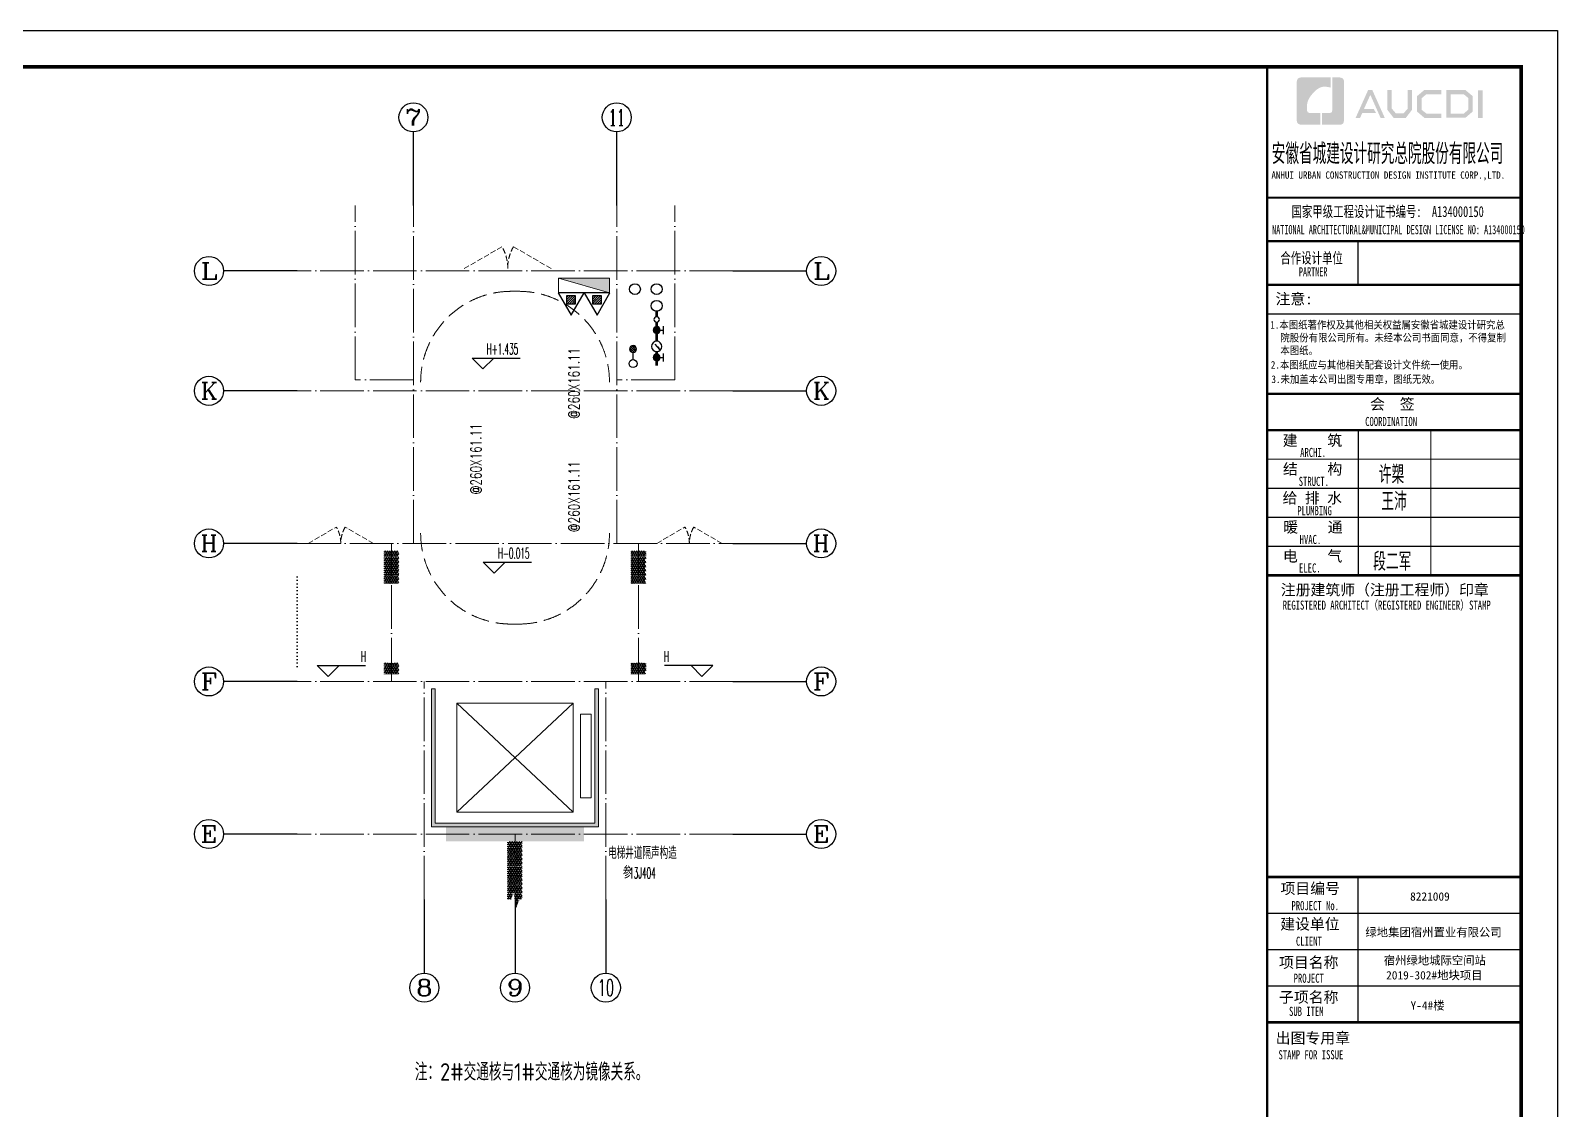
# Model space of a CAD drawing. Extents: x 27938 to 983267, y -209821 to 1628073.
# Drawn here: x 822356 to 843380, y 9940 to 24790 of the extents above; entities that cross this region are included whole.
import ezdxf
from ezdxf.enums import TextEntityAlignment as Align

# ---------------------------------------------------------------- set-up
doc = ezdxf.new("R2010")
doc.units = 0
doc.header["$LTSCALE"] = 1000
doc.header["$MEASUREMENT"] = 0
doc.linetypes.add('DASH', pattern=[0.35, 0.25, -0.1])
doc.linetypes.add('DOTE', pattern=[2.4200000000000004, 2, -0.2, 0.02, -0.2])
for name, color, linetype, lineweight in [('3.5方案汇报，与郭总、侯月琴确定户型_t8$0$STAIR', 2, 'Continuous', 18), ('DOTE', 19, 'DOTE', 9), ('EQUIP_消火栓', 242, 'Continuous', 18), ('STAIR', 2, 'Continuous', 18), ('WINDOW', 144, 'Continuous', 15), ('图签', 147, 'Continuous', 18), ('填充', 251, 'Continuous', 5)]:
    doc.layers.add(name, color=color, linetype=linetype, lineweight=lineweight)
for name, color, linetype in [('AXIS', 3, 'Continuous'), ('AXIS_TEXT', 4, 'Continuous'), ('DIM_ELEV', 3, 'Continuous'), ('EQUIP_地漏', 7, 'Continuous'), ('EQUIP_消防', 7, 'Continuous'), ('PUB_TEXT', 4, 'Continuous'), ('VPIPE-凝结', 150, 'Continuous'), ('VPIPE-废水', 31, 'Continuous'), ('VPIPE-消防', 1, 'TG_X'), ('VPIPE-给水', 3, 'TG_J'), ('保温', 6, 'Continuous'), ('图框', 140, 'Continuous'), ('图签文字', 147, 'Continuous'), ('污水', 3, 'Continuous'), ('给水', 4, 'Continuous')]:
    doc.layers.add(name, color=color, linetype=linetype)
doc.layers.add('yichutu', color=7, linetype='Continuous', true_color=0xffffff, plot=False)
doc.styles.add('_TCH_AXIS', font='COMPLEX', dxfattribs={"bigfont": 'GBCBIG'})
doc.styles.add('_TCH_DIM', font='SIMPLEX.shx', dxfattribs={"width": 0.7, "bigfont": 'GBCBIG.shx'})
doc.styles.add('COMPLEX', font='COMPLEX')
doc.styles.add('HT', font='')
doc.styles.get("Standard").update_dxf_attribs({"font": 'gbenor.shx', "bigfont": 'gbcbig.shx'})
doc.styles.add('TG_LINETYPE', font='SIMPLEX', dxfattribs={"width": 0.8, "height": 3, "bigfont": 'HZTXT'})
doc.styles.add('宋体', font='', dxfattribs={"height": 50})
doc.styles.add('建筑图签-1', font='', dxfattribs={"width": 0.7})
doc.styles.add('建筑图签-2', font='TXT.shx', dxfattribs={"width": 0.5, "bigfont": 'HZTXT.shx'})
doc.styles.get('HT').set_extended_font_data('SimHei')
doc.styles.get('宋体').set_extended_font_data('SimSun')
doc.styles.get('建筑图签-1').set_extended_font_data('SimHei')
doc.linetypes.add('TG_J', pattern='A,2,-0.22,["J",TG_LINETYPE,S=0.1,R=0,X=-0.18,Y=-0.15],0', length=2.22)
doc.linetypes.add('TG_X', pattern='A,4,-0.3,["X",TG_LINETYPE,S=0.1,R=0,X=-0.23,Y=-0.15],0', length=4.3)
pattern_1 = [(90, (280510.6006770571, -354892.9053815418), (-16.49778, 1.010197673501861e-15), [9.525, -19.05]), (210, (280510.6006770571, -354892.9053815418), (8.248889999999996, -14.28749658604684), [9.525, -19.05]), (150, (280510.6006770571, -354883.3803815418), (-8.248890000000003, -14.28749658604684), [9.525, -19.05])]

# ---------------------------------------------------------------- blocks, each defined once
blk = doc.blocks.new('$TwtSys$00000434')
for p, q in [((-0.5, 0.5), (-0.5, -0.5)), ((-0.5, -0.5), (0.5, 0.5)), ((0.5, 0.5), (-0.5, 0.5)), ((0.5, -0.5), (0.5, 0.5)), ((-0.5, -0.5), (0.5, -0.5))]:
    blk.add_line(p, q)
blk.add_solid([(0.5, -0.5), (0.5, 0.5), (-0.5, -0.5)])
blk = doc.blocks.new('A$C2705576B')
at = {"layer": '给水'}
h = blk.add_hatch(color=256, dxfattribs=at)
edge = h.paths.add_edge_path()
edge.add_arc((417.4753939132206, -1741.187018943019), 47.17066666666666, 0, 360)
h = blk.add_hatch(color=256, dxfattribs=at)
edge = h.paths.add_edge_path()
edge.add_arc((794.6793657876551, -1741.187018943019), 47.17066666666666, 0, 360)
for p, q in [((363.1358234086074, -1645.378875686787), (471.8149644187652, -1645.378875686787)), ((417.4753939132206, -1741.187018943019), (417.4753939132206, -1645.378875686787)), ((740.3397952830419, -1645.378875686787), (849.0189362931997, -1645.378875686787)), ((794.6793657876551, -1741.187018943019), (794.6793657876551, -1645.378875686787)), ((525.2828902192414, -1704.277946659364), (564.0495230220258, -1714.966761028394)), ((601.1412538066506, -1768.080788225867), (525.283035626635, -1704.277946659364))]:
    blk.add_line(p, q, dxfattribs=at)
at = {"layer": '给水', "const_width": 35.378}
for points in [[(499.0671900771558, -1741.187018943019), (302.4753939132206, -1741.187018943019)], [(903.4753939132206, -1741.187018943019), (640.5791900772601, -1741.187018943019)], [(1052.830608317163, -1741.187018943019), (978.4711268208921, -1741.187018943019)]]:
    blk.add_lwpolyline(points, dxfattribs=at)
at = {"layer": '给水'}
for centre, radius in [((569.823190077208, -1741.187018943019), 70.756), ((417.4753939132206, -1741.187018943019), 47.17066666666666), ((794.6793657876551, -1741.187018943019), 47.17066666666666), ((940.9753939132206, -1741.187018943019), 37.5)]:
    blk.add_circle(centre, radius, dxfattribs=at)
blk = doc.blocks.new('$TwtSys$00000141')
at = {"color": 1}
for p, q in [((-47.09803151780761, 3.836055847277748), (-5.041545145413693, 45.89254221967349)), ((-47.09803151780761, 3.836055847277748), (-5.041545145413693, 45.89254221967349)), ((-43.60958444554853, -17.52724007043071), (17.52724007042889, 43.60958444554853)), ((-43.60958444554853, -17.52724007043071), (17.52724007042889, 43.60958444554853)), ((-33.23401871576607, -33.23401871577153), (33.23401871576607, 33.23401871576425)), ((-33.23401871576607, -33.23401871576971), (33.23401871576607, 33.23401871576425)), ((-16.17805684451741, -43.53063328177632), (43.79137317708955, 16.43879673983065)), ((-16.17805684451741, -43.53063328177632), (43.79137317708955, 16.43879673983247)), ((5.715553844029273, -46.12975947626182), (46.12974035062325, -5.715572969671484)), ((5.715553844029273, -46.12975947626182), (46.12974035062325, -5.715572969671484))]:
    blk.add_line(p, q, dxfattribs=at)
blk.add_circle((0, -1.818989403545856e-12), 47, dxfattribs=at)
blk.add_circle((0, -1.818989403545856e-12), 47, dxfattribs=at)
blk = doc.blocks.new('$TwtSys$00000546')
h = blk.add_hatch()
h.set_pattern_fill('ANSI31', color=1, scale=200, style=0)
h.set_pattern_definition([(45, (-38543.80223862439, -6670.830405693208), (-17.67766952966369, 17.67766952966369), [])])
h.paths.add_polyline_path([(-64.92232553117356, 173.7449990885525), (64.922325531159, 173.7449990885525), (64.922325531159, 43.90034802621994), (-64.92232553117356, 43.90034802621994)])
at = {"color": 1}
for points in [[(0, 343.6163707387423), (-198.3870041439732, 0), (198.3870041439732, 0)], [(-64.92232553117356, 173.7449990885525), (64.922325531159, 173.7449990885525), (64.922325531159, 43.90034802621994), (-64.92232553117356, 43.90034802621994)]]:
    blk.add_lwpolyline(points, close=True, dxfattribs=at)
blk = doc.blocks.new('yct-841-594-84100-59399.9999999999-100-1000.0')
at = {"layer": 'yichutu', "color": 7, "true_color": 0xffffff}
blk.add_lwpolyline([(0, 0), (0, 59399.99999999994), (84100, 59399.99999999994), (84100, 0)], close=True, dxfattribs=at)
blk = doc.blocks.new('_AXISO')
blk.add_circle((0, 0), 0.5)
at = {"layer": 'AXIS_TEXT', "style": 'COMPLEX', "width": 1.041666666666667}
blk.add_attdef('A', text='', height=0.56, dxfattribs=at).set_placement((-0.25, -0.28), (0.25, -0.28), align=Align.FIT)
blk = doc.blocks.new('院标1')
h = blk.add_hatch(color=150)
h.dxf.hatch_style = 1
h.set_gradient(color1=(33, 113, 253), color2=(33, 113, 253), tint=1, name='INVCURVED')
edge = h.paths.add_edge_path()
edge.add_spline(control_points=[(116372.9006213126, 648379.0025742948), (116378.7378886427, 648379.2628153446), (116381.5158105757, 648378.8361410631), (116390.5818825899, 648378.8361410631), (116390.5818825899, 648378.8361410631), (116390.5818825899, 648378.8361410631), (116616.0293115861, 648378.8361410631), (116616.0293115861, 648378.8361410631), (116616.0293115861, 648378.8361410631), (116616.0293115861, 648378.8361410631), (116616.0293115861, 648053.8555876653), (116616.0293115861, 648053.8555876653), (116616.0293115861, 648053.8555876653), (116616.0293115861, 648053.8555876653), (116108.105350393, 648053.8555876653), (116108.105350393, 648053.8555876653), (116108.105350393, 648053.8555876653), (116027.8361159938, 648053.8555876653), (115962.7123056344, 648111.1721664476), (115962.7123056344, 648199.2728408957), (115962.7123056344, 648199.2728408957), (115962.7123056344, 648199.2728408957), (115962.7123056344, 649214.6850108118), (115962.7123056344, 649214.6850108118), (115962.7123056344, 649214.6850108118), (115962.7123056344, 649295.0722615034), (116018.370604223, 649360.1052900997), (116108.105350393, 649360.1052900997), (116108.105350393, 649360.1052900997), (116108.105350393, 649360.1052900997), (116896.6871824661, 649360.1052900997), (116896.6871824661, 649360.1052900997), (116896.6871824661, 649360.1052900997), (116896.6871824661, 649360.1052900997), (116896.6871824661, 649080.1797254328), (116896.6871824661, 649080.1797254328), (116896.6871824661, 649080.1797254328), (116896.6871824661, 649080.1797254328), (116566.2234106177, 649140.4588157317), (116356.0121874289, 648859.1079773916), (116356.0121874289, 648859.1079773916), (116245.1373948324, 648719.2435419696), (116240.2896487121, 648545.3026589571), (116247.2284014249, 648465.708235659), (116247.2284014249, 648465.708235659), (116254.1792583724, 648386.1017081195), (116247.2284014249, 648465.708235659), (116247.2284014249, 648465.708235659), (116247.2284014249, 648465.708235659), (116247.2284014249, 648465.708235659), (116257.8347373425, 648373.9036652995), (116372.9006213126, 648379.0025742948)], knot_values=[0, 0, 0, 0, 0.07142857142857142, 0.07142857142857142, 0.07142857142857142, 0.1071428571428571, 0.1428571428571428, 0.1428571428571428, 0.1428571428571428, 0.1785714285714285, 0.2142857142857143, 0.2142857142857143, 0.2142857142857143, 0.25, 0.2857142857142857, 0.2857142857142857, 0.2857142857142857, 0.3214285714285714, 0.3571428571428572, 0.3571428571428572, 0.3571428571428572, 0.3928571428571428, 0.4285714285714285, 0.4285714285714285, 0.4285714285714285, 0.4642857142857143, 0.5, 0.5, 0.5, 0.5357142857142857, 0.5714285714285714, 0.5714285714285714, 0.5714285714285714, 0.6071428571428572, 0.6428571428571429, 0.6428571428571429, 0.6428571428571429, 0.6785714285714286, 0.7142857142857143, 0.7142857142857143, 0.7142857142857143, 0.75, 0.7857142857142857, 0.7857142857142857, 0.7857142857142857, 0.8214285714285714, 0.8571428571428571, 0.8571428571428571, 0.8571428571428571, 0.9285714285714286, 1, 1, 1, 1], degree=3, periodic=0)
h = blk.add_hatch(color=150)
h.dxf.hatch_style = 1
h.set_gradient(color1=(33, 113, 253), color2=(33, 113, 253), tint=1, name='INVCURVED')
edge = h.paths.add_edge_path()
edge.add_spline(control_points=[(117268.1328679732, 649214.6850108118), (117268.1328679732, 649214.6850108118), (117268.1328679732, 648199.2728408957), (117268.1328679732, 648199.2728408957), (117268.1328679732, 648199.2728408957), (117268.1328679732, 648114.1649385535), (117212.4715433248, 648053.8555876653), (117122.7277189753, 648053.8555876653), (117122.7277189753, 648053.8555876653), (117122.7277189753, 648053.8555876653), (116662.9574306789, 648053.8555876653), (116662.9574306789, 648053.8555876653), (116662.9574306789, 648053.8555876653), (116662.9574306789, 648053.8555876653), (116662.9574306789, 648378.8361410631), (116662.9574306789, 648378.8361410631), (116662.9574306789, 648378.8361410631), (116662.9574306789, 648378.8361410631), (116865.3281356438, 648378.8361410631), (116865.3281356438, 648378.8361410631), (116865.3281356438, 648378.8361410631), (116907.1906323904, 648378.8361410631), (116941.0734122108, 648412.809702649), (116941.0734122108, 648454.5723394576), (116941.0734122108, 648454.5723394576), (116941.0734122108, 648454.5723394576), (116941.0734122108, 649360.1052900997), (116941.0734122108, 649360.1052900997), (116941.0734122108, 649360.1052900997), (116941.0734122108, 649360.1052900997), (117122.7277189753, 649360.1052900997), (117122.7277189753, 649360.1052900997), (117122.7277189753, 649360.1052900997), (117204.4313052248, 649360.1052900997), (117268.1328679732, 649306.2474964692), (117268.1328679732, 649214.6850108118)], knot_values=[0, 0, 0, 0, 0.1, 0.1, 0.1, 0.15, 0.2, 0.2, 0.2, 0.25, 0.3, 0.3, 0.3, 0.35, 0.4, 0.4, 0.4, 0.45, 0.5, 0.5, 0.5, 0.55, 0.6, 0.6, 0.6, 0.6499999999999999, 0.7, 0.7, 0.7, 0.75, 0.8, 0.8, 0.8, 0.9, 1, 1, 1, 1], degree=3, periodic=0)
blk = doc.blocks.new('A$C140179C8')
at = {"layer": '图框'}
h = blk.add_hatch(color=256, dxfattribs=at)
h.paths.add_polyline_path([(40956.67029328132, -820.7526410380378), (41019.48493681522, -820.7526410380378), (41019.48493681522, -1205.884234249592), (40956.67029328132, -1205.884234249592)])
h.paths.add_polyline_path([(40580.31779790716, -879.0725192204118), (40580.31779790716, -1142.06065024808), (40760.59631415084, -1142.06065024808), (40822.6889430806, -1088.72301368136), (40822.6889430806, -929.4117791494355), (40762.47086420737, -879.0725193601102)], flags=16)
h.paths.add_polyline_path([(40521.27892290009, -820.0336442478001), (40521.27892290009, -1201.099525220692), (40782.47213870601, -1201.099525220692), (40881.72781808814, -1115.838787370361), (40881.72781808814, -901.8149288753048), (40783.89738023095, -820.0336442478001)])
h.paths.add_polyline_path([(40449.84422384575, -818.196207812056), (40449.84422384575, -875.8474659090862), (40246.28697891568, -875.8474659090862), (40179.88488736143, -931.3220685496926), (40179.88488736143, -1091.220826367848), (40246.28697891568, -1142.344576181844), (40450.93307295162, -1142.344576181844), (40450.93307295162, -1203.257744890638), (40219.07239019917, -1203.257744890638), (40117.83819230041, -1116.238230155781), (40117.83819230041, -901.9525828454643), (40216.89690507436, -818.196207812056)])
h.paths.add_polyline_path([(39708.3667424795, -819.090959421359), (39768.68057400826, -819.090959421359), (39768.68057400826, -1074.415964508429), (39825.70572708501, -1140.164233572781), (39930.97884701518, -1140.164233572781), (39988.00400010624, -1074.415964508429), (39988.00400010624, -819.090959421359), (40045.02694007789, -819.090959421359), (40045.02694007789, -1093.044743189588), (39962.78120856686, -1201.529694340192), (39793.90336553007, -1201.529694340192), (39708.3667424795, -1091.948426576331)])
h.paths.add_polyline_path([(39442.4596067107, -819.7718556420878), (39500.9542634706, -819.7718556420878), (39671.92791975057, -1201.924220720306), (39614.09719536593, -1201.924220720306), (39473.37008573813, -884.857664225623), (39385.81068198802, -1078.989276211709), (39521.59813462605, -1078.989276211709), (39551.88230409101, -1136.583997836336), (39361.38682242297, -1136.583997836336), (39332.08084666682, -1202.96400086116), (39270.53652711911, -1202.96400086116)])
for p, q in [((38052.46589077916, -2299.83371556364), (41552.46589077916, -2299.83371556364)), ((38052.46589077916, -2299.83371556364), (41552.46589077916, -2299.83371556364)), ((38052.46589077916, -2899.83371556364), (41552.46589077916, -2899.83371556364))]:
    blk.add_line(p, q, dxfattribs=at)
blk.add_lwpolyline([(0, 0), (42050, 0), (42050, -29699.99999999997), (0, -29699.99999999997)], close=True, dxfattribs=at)
blk.add_lwpolyline([(0, 0), (42050, 0), (42050, -29699.99999999997), (0, -29699.99999999997)], close=True, dxfattribs=at)
at = {"layer": '图框', "const_width": 50}
blk.add_lwpolyline([(41550, -29199.99999999997), (41550, -500), (1250, -500), (1250, -29199.99999999997)], close=True, dxfattribs=at)
at = {"layer": '图框'}
for points, const_width in [([(38052.46589077904, -29199.99999999997), (38052.46589077916, -499.9999999995343)], 35), ([(38052.46589077916, -2299.83371556364), (41552.46589077916, -2299.83371556364)], 30), ([(38052.46589077916, -2899.83371556364), (41552.46589077916, -2899.83371556364)], 30), ([(38052.46589077916, -2899.83371556364), (41552.46589077916, -2899.83371556364)], 30), ([(39302.46589077916, -2899.83371556364), (39302.46589077916, -3499.83371556364)], 17.5), ([(38052.46589077916, -3499.83371556364), (41552.46589077916, -3499.83371556364)], 30), ([(38052.46589077916, -3499.83371556364), (41552.46589077916, -3499.83371556364)], 30), ([(38052.46589077916, -3900.274789971765), (41552.46589077916, -3900.274789971765)], 17.5), ([(38056.70513273124, -4999.83371556364), (41556.70513273124, -4999.83371556364)], 30), ([(38056.70513273124, -5499.83371556364), (41556.70513273124, -5499.83371556364)], 35), ([(38056.70513273124, -5499.83371556364), (41556.70513273124, -5499.83371556364)], 35), ([(39306.70513273124, -5499.83371556364), (39306.70513273124, -7499.83371556364)], 17.5), ([(40306.70513273124, -5499.83371556364), (40306.70513273124, -7499.83371556364)], 17.5), ([(38056.70513273124, -5899.83371556364), (41556.70513273124, -5899.83371556364)], 17.5), ([(38056.70513273124, -6299.83371556364), (41556.70513273124, -6299.83371556364)], 17.5), ([(38056.70513273124, -6699.83371556364), (41556.70513273124, -6699.83371556364)], 17.5), ([(38056.70513273124, -7099.83371556364), (41556.70513273124, -7099.83371556364)], 17.5), ([(38056.70513273124, -7499.83371556364), (41556.70513273124, -7499.83371556364)], 35), ([(38052.46589077916, -11649.83371556364), (41552.46589077916, -11649.83371556364)], 35), ([(38052.46589077916, -11649.83371556364), (41552.46589077916, -11649.83371556364)], 35), ([(39302.46589077916, -13649.83371556361), (39302.46589077916, -11649.83371556364)], 17.5), ([(38052.46589077916, -12149.83371556364), (41552.46589077916, -12149.83371556364)], 17.5), ([(38052.46589077916, -12649.83371556361), (41552.46589077916, -12649.83371556361)], 17.5), ([(38052.46589077916, -13149.83371556361), (41552.46589077916, -13149.83371556361)], 17.5), ([(41552.46589077916, -13649.83371556361), (38052.46589077916, -13649.83371556361)], 35)]:
    blk.add_lwpolyline(points, dxfattribs=dict(at, const_width=const_width))
at = {"xscale": 0.5, "yscale": 0.5, "zscale": 0.5}
blk.add_blockref('院标1', (-19521.94561225129, -325324.5490525123), dxfattribs=at)
at = {"layer": '图框'}
for s, height, style, width, p in [('ANHUI URBAN CONSTRUCTION DESIGN INSTITUTE CORP.,LTD.', 100, '建筑图签-1', 0.91, (38111.69772491639, -2038.901537347585)), ('NATIONAL ARCHITECTURAL&MUNICIPAL DESIGN LICENSE NO: A134000150', 125, '建筑图签-1', 0.6, (38120.86008863372, -2802.684372604825)), ('PARTNER', 125, '建筑图签-1', 0.6, (38489.85564487567, -3383.183925582562)), ('1.本图纸著作权及其他相关权益属安徽省城建设计研究总', 105, 'HT', 0.88, (38095.31247487292, -4103.303948215209)), ('院股份有限公司所有。未经本公司书面同意，不得复制', 105, 'HT', 0.88, (38235.01568287751, -4280.488973638508)), ('本图纸。', 105, 'HT', 0.88, (38235.01568287751, -4455.530866872985)), (' 2.本图纸应与其他相关配套设计文件统一使用。 ', 105, 'HT', 0.88, (38039.8937963699, -4653.873498638161)), ('3.未加盖本公司出图专用章，图纸无效。', 105, 'HT', 0.88, (38111.42925545294, -4851.201474443078)), ('COORDINATION', 125, '建筑图签-1', 0.7, (39402.29956226191, -5443.414982483722)), ('ARCHI.', 125, '建筑图签-1', 0.7, (38507.19456203328, -5869.101097107865)), ('STRUCT.', 125, '建筑图签-1', 0.7, (38487.37413877936, -6267.556970695034)), ('PLUMBING', 125, '建筑图签-1', 0.7, (38467.05294004641, -6670.761406407226)), ('HVAC.', 125, '建筑图签-1', 0.7, (38499.37724948709, -7067.357450950425)), ('ELEC.', 125, '建筑图签-1', 0.7, (38491.68576572835, -7459.776654296555)), ('REGISTERED ARCHITECT（REGISTERED ENGINEER）STAMP', 125, '建筑图签-1', 0.7, (38266.88228308363, -7970.648617564235)), ('PROJECT No.', 125, '建筑图签-1', 0.7, (38387.30729733733, -12107.43370869616, -899.4999999998836)), ('CLIENT', 125, '建筑图签-1', 0.7, (38449.35066365218, -12597.01604502412)), ('PROJECT', 125, '建筑图签-1', 0.7, (38416.91550621612, -13106.60661520946)), ('SUB ITEM', 125, '建筑图签-1', 0.7, (38353.65229573613, -13562.16779468392)), ('STAMP FOR ISSUE', 125, '建筑图签-1', 0.7, (38208.82017528592, -14159.33426541646))]:
    blk.add_text(s, height=height, dxfattribs=dict(at, style=style, width=width)).set_placement(p)
at = {"layer": '图签', "color": 2, "style": '宋体'}
for s, p in [('8221009', (40021.1683206209, -11976.08676972147)), ('绿地集团宿州置业有限公司', (39405.03870412451, -12468.98719972558)), ('宿州绿地城际空间站', (39657.3840064226, -12856.14338893187)), ('2019-302#地块项目', (39690.98479200492, -13060.70194654469)), ('Y-4#楼', (40027.06086439919, -13476.08676972147))]:
    blk.add_text(s, height=114.672396144415, dxfattribs=at).set_placement(p)
at = {"layer": '图签文字', "color": 7, "style": '建筑图签-1'}
for s, height, width, p in [('安徽省城建设计研究总院股份有限公司', 250, 0.55, (38116.49414721131, -1811.446802265011)), ('国家甲级工程设计证书编号:  A134000150', 150, 0.7, (38388.54279470944, -2566.31415112596)), ('合作设计单位', 150, 0.7, (38234.92927200766, -3204.878861066885))]:
    blk.add_text(s, height=height, dxfattribs=dict(at, width=width)).set_placement(p)
for s, p in [('注意:', (38168.17322336184, -3768.378986909054)), ('会  签', (39469.76323031774, -5216.22160671372)), ('建    筑', (38267.29546599369, -5716.597893641796)), ('结    构', (38269.6130926949, -6110.364263667259)), ('给 排 水', (38264.9942053979, -6507.302951369435)), ('暖    通', (38274.10841605579, -6908.853140653577)), ('电    气', (38269.20588598633, -7308.938427585177)), ('注册建筑师（注册工程师）印章', (38240.21179920109, -7773.126920900773)), ('项目编号', (38236.43888822803, -11883.76335234242)), ('建设单位', (38232.55038793047, -12372.45420414532)), ('项目名称', (38215.76776485424, -12901.44285943589)), ('子项名称', (38215.76776485424, -13379.79111297053)), ('出图专用章', (38170.39692084538, -13940.96228116142))]:
    blk.add_text(s, height=150, dxfattribs=at).set_placement(p)
at = {"layer": '图签文字', "color": 1, "style": '建筑图签-2', "width": 0.7}
for s, p in [('许槊', (39589.74690794852, -6235.948950364254)), ('王沛', (39625.267749344, -6606.427357712761)), ('段二军', (39512.82218784373, -7434.188788482919))]:
    blk.add_text(s, height=250, dxfattribs=at).set_placement(p)

msp = doc.modelspace()

# ---------------------------------------------------------------- hatches: boundary and pattern name
at = {"layer": '保温', "linetype": 'Continuous', "ltscale": 10}
h = msp.add_hatch(dxfattribs=at)
h.set_pattern_fill('HEX', color=251, scale=10, angle=90, style=0)
h.set_pattern_definition(pattern_1)
h.paths.add_polyline_path([(827227.2774311029, 17180.82069223523), (827427.2774147936, 17180.82069222254), (827427.1782257427, 17630.81341751417), (827227.178242052, 17630.81361415909)])
h = msp.add_hatch(dxfattribs=at)
h.set_pattern_fill('HEX', color=251, scale=10, angle=90, style=0)
h.set_pattern_definition(pattern_1)
h.paths.add_polyline_path([(830826.9938820545, 17180.86644303604), (830626.9938984285, 17180.86135920105), (830627.0816490632, 17630.85408686861), (830827.0816326845, 17630.85936733583)])
at = {"layer": '保温', "linetype": 'ByBlock', "ltscale": 10}
h = msp.add_hatch(dxfattribs=at)
h.set_pattern_fill('AR-HBONE', color=251, scale=55)
h.set_pattern_definition([(45, (280510.6006770571, -354892.9053815418), (0, 47.41575231924514), [100.584, -33.528]), (135, (280534.308537057, -354869.1975215418), (3.05311331771918e-15, 47.41575231924513), [100.584, -33.528])])
h.paths.add_polyline_path([(826027.1793782352, 17277.54522431691), (826027.1793782352, 16030.81931443853), (826027.2754762159, 16030.819314344)])
at = {"layer": '保温', "linetype": 'Continuous', "ltscale": 10}
h = msp.add_hatch(dxfattribs=at)
h.set_pattern_fill('HEX', color=251, scale=10, angle=90, style=0)
h.set_pattern_definition(pattern_1)
h.paths.add_polyline_path([(827227.2784528849, 15930.81507845977), (827427.2784365756, 15930.81507844708), (827427.1746415533, 16080.82067566187), (827227.1746578626, 16080.82087230679)])
h = msp.add_hatch(dxfattribs=at)
h.set_pattern_fill('HEX', color=251, scale=10, angle=90, style=0)
h.set_pattern_definition(pattern_1)
h.paths.add_polyline_path([(830827.0246343073, 15930.8608296384), (830627.0246506813, 15930.85574580342), (830627.1246326943, 16080.86134560817), (830827.1246163156, 16080.86662607538)])
h = msp.add_hatch(dxfattribs=at)
h.set_pattern_fill('HEX', color=251, scale=10, angle=90, style=0)
h.set_pattern_definition(pattern_1)
h.paths.add_polyline_path([(829977.1785700377, 13630.81942515986), (829977.1785286311, 13830.81942215006), (828077.1779305586, 13830.8194221943), (828077.1779719652, 13630.81942520398)])
h = msp.add_hatch(dxfattribs=at)
h.set_pattern_fill('HEX', color=251, scale=10, angle=90, style=0)
h.set_pattern_definition(pattern_1)
h.paths.add_polyline_path([(828927.2771866014, 12830.8194499547), (828970.9293787042, 12830.8194499547), (829008.1838381579, 12935.81944995499), (829045.2125041066, 12725.8194499547), (829083.4293787046, 12830.81944995475), (829127.2771702916, 12830.81944995475), (829127.2771634231, 13630.81932535072), (828927.2771797325, 13630.81952199564)])
at = {"layer": '填充'}
h = msp.add_hatch(dxfattribs=at)
h.set_pattern_fill('隔热材料02', color=256, scale=100, style=0)
h.set_pattern_definition([(0, (-345181.2174502545, -594907.8110673212), (0, 50), []), (0, (-345181.2174502545, -594891.1445673212), (0, 50), []), (270, (-345137.4759502545, -594882.5133173211), (50, -9.184850993605149e-15), [5.01775, -44.98225]), (270, (-345174.9347002547, -594882.5133173211), (50, -9.184850993605149e-15), [5.01775, -44.98225]), (90, (-345149.4229502546, -594916.4423173211), (-50, 3.061616997868383e-15), [5.01775, -44.98225]), (90, (-345162.9879502546, -594916.4423173211), (-50, 3.061616997868383e-15), [5.01775, -44.98225]), (180, (-345131.1932002547, -594924.4778173211), (-6.123233995736766e-15, -50), [50.02425, 0.02425]), (135, (-345145.1504502547, -594921.969067321), (2.775557561562891e-15, 49.99987405109137), [4.268000000000001, -66.44274999999999]), (116.56505, (-345098.1684502544, -594918.9510673211), (0.0001128305918363104, 49.99993342107836), [2.80499999999999, -108.9984999999997]), (116.56505, (-345148.1684502544, -594918.9510673211), (0.0001128305918363104, 49.99993342107836), [2.80499999999999, -108.9984999999997]), (153.43495, (-345090.1329502546, -594924.4778173211), (-0.0001128305918057793, 49.99993342107837), [5.609999999999999, -106.1935]), (153.43495, (-345140.1329502546, -594924.4778173211), (-0.0001128305918057793, 49.99993342107837), [5.609999999999999, -106.1935]), (63.43495000000001, (-345099.4229502546, -594911.4245673212), (-0.0001128305918307593, 49.99993342107837), [26.714, -85.0895]), (63.43495000000001, (-345149.4229502546, -594911.4245673212), (-0.0001128305918307593, 49.99993342107837), [26.714, -85.0895]), (116.56505, (-345087.4759502545, -594882.5133173211), (0.0001128305918363104, 49.99993342107836), [2.80499999999999, -108.9984999999997]), (116.56505, (-345137.4759502545, -594882.5133173211), (0.0001128305918363104, 49.99993342107836), [2.80499999999999, -108.9984999999997]), (135, (-345138.7304502547, -594880.004567321), (2.775557561562891e-15, 49.99987405109137), [4.268000000000001, -66.44274999999999]), (153.43495, (-345091.7484502544, -594876.9865673211), (-0.0001128305918057793, 49.99993342107837), [5.609999999999999, -106.1935]), (153.43495, (-345141.7484502544, -594876.9865673211), (-0.0001128305918057793, 49.99993342107837), [5.609999999999999, -106.1935]), (45, (-345173.6802002544, -594880.004567321), (0, 49.99987405109137), [4.268000000000001, -66.44274999999999]), (63.43495000000001, (-345124.9347002547, -594882.5133173211), (-0.0001128305918307593, 49.99993342107837), [2.805, -108.9985]), (63.43495000000001, (-345174.9347002547, -594882.5133173211), (-0.0001128305918307593, 49.99993342107837), [2.805, -108.9985]), (26.56505, (-345120.6624502548, -594876.9865673211), (0.0001128305918307593, 49.99993342107837), [5.609999999999999, -106.1935]), (26.56505, (-345170.6624502548, -594876.9865673211), (0.0001128305918307593, 49.99993342107837), [5.609999999999999, -106.1935]), (116.56505, (-345112.9879502546, -594911.4245673212), (0.0001128305918363104, 49.99993342107836), [26.71399999999992, -85.08949999999967]), (116.56505, (-345162.9879502546, -594911.4245673212), (0.0001128305918363104, 49.99993342107836), [26.71399999999992, -85.08949999999967]), (45, (-345167.2602002545, -594921.969067321), (0, 49.99987405109137), [4.268000000000001, -66.44274999999999]), (63.43495000000001, (-345114.2422002548, -594918.9510673211), (-0.0001128305918307593, 49.99993342107837), [2.805, -108.9985]), (63.43495000000001, (-345164.2422002548, -594918.9510673211), (-0.0001128305918307593, 49.99993342107837), [2.805, -108.9985]), (26.56505, (-345122.2779502546, -594924.4778173211), (0.0001128305918307593, 49.99993342107837), [5.609999999999999, -106.1935]), (26.56505, (-345172.2779502546, -594924.4778173211), (0.0001128305918307593, 49.99993342107837), [5.609999999999999, -106.1935])])
h.paths.add_polyline_path([(830127.1798787783, 15730.81973639291), (830177.1798787783, 15730.81973639128), (830177.1798787103, 13830.81973637114), (827877.1798787005, 13830.81973638906), (827877.179878674, 15730.81973639244), (827927.179878674, 15730.81973639163), (827927.1798786996, 13880.81973638615), (830127.1798787117, 13880.8197363716)])

# ---------------------------------------------------------------- linework, layer by layer
at = {"layer": '3.5方案汇报，与郭总、侯月琴确定户型_t8$0$STAIR'}
for p, q in [((829827.175691973, 15530.82076662974), (828227.1756919725, 14030.82076663114)), ((828227.1756919725, 15530.82076662974), (829827.175691973, 14030.82076663114))]:
    msp.add_line(p, q, dxfattribs=at)
for points in [[(828227.1756919725, 14030.82076663114), (828227.1756919725, 15530.82076662974), (829827.175691973, 15530.82076662974), (829827.175691973, 14030.82076663114)], [(829927.1756919632, 14230.82076674662), (829927.1756919632, 15380.82076674709), (830077.175691966, 15380.82076674709), (830077.175691966, 14230.82076674662)]]:
    msp.add_lwpolyline(points, close=True, dxfattribs=at)
at = {"layer": 'AXIS'}
for p, q in [((827627.1793782371, 22380.81944933874), (827627.1793782371, 23395.42702920295)), ((830427.1793791796, 22380.81944927774), (830427.1793791796, 23395.42702914195)), ((826027.1793783018, 21480.81976349236), (825012.5717984376, 21480.81976349236)), ((832027.1793791731, 21480.81976347746), (833041.7869590373, 21480.81976347746)), ((826027.1793784886, 19830.81976369492), (825012.5717986244, 19830.81976369492)), ((832027.1793789864, 19830.81976368002), (833041.7869588506, 19830.81976368002)), ((826027.1793779819, 17730.81909577423), (825012.5717981177, 17730.81909577423)), ((832027.179379493, 17730.81909575933), (833041.7869593572, 17730.81909575933)), ((826027.1793783018, 15830.81976351052), (825012.5717984376, 15830.81976351052)), ((832027.1793791731, 15830.81976349562), (833041.7869590373, 15830.81976349562)), ((826027.1793782357, 13730.8197635519), (825012.5717983715, 13730.8197635519)), ((832027.1793792397, 13730.819763537), (833041.7869591039, 13730.819763537)), ((827777.1782338973, 12830.81944995499), (827777.1782338973, 11816.21187009077)), ((829026.6970193591, 12830.81944995493), (829026.6970193591, 11816.21187009072)), ((830277.1782243149, 12830.81944996331), (830277.1782243149, 11816.2118700991))]:
    msp.add_line(p, q, dxfattribs=at)
at = {"layer": 'DIM_ELEV', "color": 6}
for p, q in [((828584.7677856451, 20132.400142959), (828434.7677856451, 20282.400142959)), ((828434.7677856451, 20282.400142959), (829099.6882581566, 20282.400142959)), ((828584.7677856451, 20132.400142959), (828734.7677856451, 20282.400142959)), ((828739.4025842492, 17321.15094437651), (828589.4025842492, 17471.15094437651)), ((828589.4025842492, 17471.15094437651), (829254.3230567607, 17471.15094437651)), ((828739.4025842492, 17321.15094437651), (828889.4025842492, 17471.15094437651))]:
    msp.add_line(p, q, dxfattribs=at)
at = {"layer": 'DIM_ELEV'}
for p, q in [((826453.4193003052, 15899.20194645607), (826303.4193003052, 16049.20194645607)), ((826303.4193003052, 16049.20194645607), (826968.3397728167, 16049.20194645607)), ((826453.4193003052, 15899.20194645607), (826603.4193003052, 16049.20194645607)), ((831749.974738413, 16049.20194645607), (831085.0542659014, 16049.20194645607)), ((831599.974738413, 15899.20194645607), (831449.974738413, 16049.20194645607)), ((831599.974738413, 15899.20194645607), (831749.974738413, 16049.20194645607))]:
    msp.add_line(p, q, dxfattribs=at)
at = {"layer": 'DOTE', "linetype": 'DOTE', "ltscale": 0.3}
for p, q in [((826827.1793782371, 19980.81944999177), (826827.1793782371, 22380.81944921121)), ((827627.1793782371, 17730.819412721), (827627.1793782371, 22380.81944921121)), ((830427.1793782371, 17730.819412721), (830427.1793782371, 22380.81944921121)), ((831227.1793782371, 19980.81944999177), (831227.1793782371, 22380.81944921121)), ((832027.1793791731, 21480.81944999183), (826027.1793782352, 21480.81944999183)), ((827627.1793782371, 19980.81944999172), (826827.1793782371, 19980.81944999177)), ((831227.1793782371, 19980.8194499916), (830427.1793782371, 19980.81944999172)), ((832027.1793791731, 19830.81944533429), (826027.1793782352, 19830.81944533429)), ((826027.1793782352, 17730.81941272123), (832027.1793791731, 17730.81941272123)), ((827327.1782338973, 15830.81976355184), (827327.1782338973, 17730.81941272123)), ((830727.1782338968, 15830.81976355184), (830727.1782338968, 17730.81941272123)), ((832027.1793791731, 15830.8197635519), (826027.1793782357, 15830.8197635519)), ((827777.1782338973, 12830.81944995499), (827777.1782338973, 15830.8197635519)), ((830277.1782338968, 12830.81944995499), (830277.1782338968, 15830.8197635519)), ((832027.1793791731, 13730.8197635519), (826027.1793782357, 13730.8197635519)), ((829027.1782338973, 12828.09687872339), (829027.1782338973, 13730.81976355196))]:
    msp.add_line(p, q, dxfattribs=at)
at = {"layer": 'STAIR', "color": 251, "linetype": 'DASH'}
for points in [[(827727.1805510786, 19950.82019219021, -0.4142135623699036), (828977.1805510786, 21200.82019217659), (829077.1805510907, 21200.82019217659, -0.4142135623699035), (830327.1805510907, 19950.82019219021)], [(827727.1805531047, 17870.8256673149, 0.4142135623699036), (828977.1805531047, 16620.82566732852), (829077.1805531168, 16620.82566732852, 0.4142135623699035), (830327.1805531168, 17870.8256673149)]]:
    msp.add_lwpolyline(points, format="xyb", dxfattribs=at)
at = {"layer": 'VPIPE-凝结'}
msp.add_line((830652.18132019, 20260.82028670984), (830652.1813201895, 20358.82028670984), dxfattribs=at)
at = {"layer": 'VPIPE-废水'}
msp.add_circle((830652.18132019, 20205.82028670984), 55, dxfattribs=at)
at = {"layer": 'VPIPE-消防', "linetype": 'Continuous'}
msp.add_circle((830677.1809892384, 21230.82010203184), 75, dxfattribs=at)
at = {"layer": 'VPIPE-给水', "linetype": 'Continuous'}
for centre in [(830977.1813353663, 21230.82239326733), (830977.1813353659, 21000.82239326733)]:
    msp.add_circle(centre, 75, dxfattribs=at)
at = {"layer": 'WINDOW', "color": 250, "linetype": 'DASH', "ltscale": 0.3}
for points in [[(828327.1795563651, 21514.15411496648), (828846.7949880655, 21814.15430913222, -0.1316523369510079), (828927.1795563158, 21514.15463731994)], [(829525.3263314324, 21514.15411496648), (829005.7108997321, 21814.15430913222, 0.1316523369510079), (828925.3263314818, 21514.15463731994)], [(826177.1884823698, 17730.81922657354), (826566.9416716783, 17955.74688488952, -0.131605288826864), (826627.1884824196, 17730.8192266023)], [(827077.1884824694, 17730.81922657354), (826687.4352931608, 17955.74688488952, 0.131605288826864), (826627.1884824196, 17730.8192266023)], [(830977.1679853247, 17730.81922657354), (831366.9211746333, 17955.74688488952, -0.131605288826864), (831427.1679853746, 17730.8192266023)], [(831877.1679854244, 17730.81922657354), (831487.4147961158, 17955.74688488952, 0.131605288826864), (831427.1679853746, 17730.8192266023)]]:
    msp.add_lwpolyline(points, format="xyb", dxfattribs=at)
at = {"layer": '填充'}
msp.add_lwpolyline([(830127.1798787783, 15730.81973639291), (830177.1798787783, 15730.81973639128), (830177.1798787103, 13830.81973637114), (827877.1798787005, 13830.81973638906), (827877.179878674, 15730.81973639244), (827927.179878674, 15730.81973639163), (827927.1798786996, 13880.81973638615), (830127.1798787117, 13880.8197363716)], close=True, dxfattribs=at)

# ---------------------------------------------------------------- block references
msp.add_blockref('A$C140179C8', (801330.5, 24790.07793250628))
at = {"layer": 'AXIS'}
ref = msp.add_blockref('_AXISO', (827627.1793782371, 23595.42702920295), dxfattribs=dict(at, xscale=400, yscale=400, zscale=400))
ref.add_attrib('A', '7', dxfattribs={"layer": 'AXIS_TEXT', "height": 226.2741699796952, "style": '_TCH_AXIS', "width": 1.499999999999482}).set_placement((827514.0422932473, 23482.28994421311), (827740.3164632269, 23482.28994421311), align=Align.FIT)
ref = msp.add_blockref('_AXISO', (830427.1793791796, 23595.42702914195), dxfattribs=dict(at, xscale=400, yscale=400, zscale=400))
ref.add_attrib('A', '11', dxfattribs={"layer": 'AXIS_TEXT', "height": 226.2741699796952, "style": '_TCH_AXIS', "width": 0.8749999999996977}).set_placement((830314.0422941898, 23482.2899441521), (830540.3164641694, 23482.2899441521), align=Align.FIT)
ref = msp.add_blockref('_AXISO', (824812.5717984376, 21480.81976349236), dxfattribs=dict(at, xscale=400, yscale=400, zscale=400))
ref.add_attrib('A', 'L', dxfattribs={"layer": 'AXIS_TEXT', "height": 226.2741699796952, "style": '_TCH_AXIS', "width": 1.399999999999517}).set_placement((824699.4347134478, 21367.68267850251), (824925.7088834274, 21367.68267850251), align=Align.FIT)
ref = msp.add_blockref('_AXISO', (833241.7869590373, 21480.81976347746), dxfattribs=dict(at, xscale=400, yscale=400, zscale=400))
ref.add_attrib('A', 'L', dxfattribs={"layer": 'AXIS_TEXT', "height": 226.2741699796952, "style": '_TCH_AXIS', "width": 1.399999999999517}).set_placement((833128.6498740475, 21367.68267848761), (833354.9240440271, 21367.68267848761), align=Align.FIT)
ref = msp.add_blockref('_AXISO', (824812.5717986244, 19830.81976369492), dxfattribs=dict(at, xscale=400, yscale=400, zscale=400))
ref.add_attrib('A', 'K', dxfattribs={"layer": 'AXIS_TEXT', "height": 226.2741699796952, "style": '_TCH_AXIS', "width": 1.105263157894355}).set_placement((824699.4347136345, 19717.68267870507), (824925.7088836142, 19717.68267870507), align=Align.FIT)
ref = msp.add_blockref('_AXISO', (833241.7869588506, 19830.81976368002), dxfattribs=dict(at, xscale=400, yscale=400, zscale=400))
ref.add_attrib('A', 'K', dxfattribs={"layer": 'AXIS_TEXT', "height": 226.2741699796952, "style": '_TCH_AXIS', "width": 1.105263157894355}).set_placement((833128.6498738608, 19717.68267869017), (833354.9240438404, 19717.68267869017), align=Align.FIT)
ref = msp.add_blockref('_AXISO', (824812.5717981177, 17730.81909577423), dxfattribs=dict(at, xscale=400, yscale=400, zscale=400))
ref.add_attrib('A', 'H', dxfattribs={"layer": 'AXIS_TEXT', "height": 226.2741699796952, "style": '_TCH_AXIS', "width": 1.049999999999637}).set_placement((824699.4347131279, 17617.68201078439), (824925.7088831075, 17617.68201078439), align=Align.FIT)
ref = msp.add_blockref('_AXISO', (833241.7869593572, 17730.81909575933), dxfattribs=dict(at, xscale=400, yscale=400, zscale=400))
ref.add_attrib('A', 'H', dxfattribs={"layer": 'AXIS_TEXT', "height": 226.2741699796952, "style": '_TCH_AXIS', "width": 1.049999999999637}).set_placement((833128.6498743674, 17617.68201076948), (833354.924044347, 17617.68201076948), align=Align.FIT)
ref = msp.add_blockref('_AXISO', (824812.5717984376, 15830.81976351052), dxfattribs=dict(at, xscale=400, yscale=400, zscale=400))
ref.add_attrib('A', 'F', dxfattribs={"layer": 'AXIS_TEXT', "height": 226.2741699796952, "style": '_TCH_AXIS', "width": 1.312499999999547}).set_placement((824699.4347134478, 15717.68267852067), (824925.7088834274, 15717.68267852067), align=Align.FIT)
ref = msp.add_blockref('_AXISO', (833241.7869590373, 15830.81976349562), dxfattribs=dict(at, xscale=400, yscale=400, zscale=400))
ref.add_attrib('A', 'F', dxfattribs={"layer": 'AXIS_TEXT', "height": 226.2741699796952, "style": '_TCH_AXIS', "width": 1.312499999999547}).set_placement((833128.6498740475, 15717.68267850577), (833354.9240440271, 15717.68267850577), align=Align.FIT)
ref = msp.add_blockref('_AXISO', (824812.5717983715, 13730.8197635519), dxfattribs=dict(at, xscale=400, yscale=400, zscale=400))
ref.add_attrib('A', 'E', dxfattribs={"layer": 'AXIS_TEXT', "height": 226.2741699796952, "style": '_TCH_AXIS', "width": 1.312499999999547}).set_placement((824699.4347133817, 13617.68267856206), (824925.7088833613, 13617.68267856206), align=Align.FIT)
ref = msp.add_blockref('_AXISO', (833241.7869591039, 13730.819763537), dxfattribs=dict(at, xscale=400, yscale=400, zscale=400))
ref.add_attrib('A', 'E', dxfattribs={"layer": 'AXIS_TEXT', "height": 226.2741699796952, "style": '_TCH_AXIS', "width": 1.312499999999547}).set_placement((833128.6498741141, 13617.68267854715), (833354.9240440937, 13617.68267854715), align=Align.FIT)
ref = msp.add_blockref('_AXISO', (827777.1782338973, 11616.21187009077), dxfattribs=dict(at, xscale=400, yscale=400, zscale=400))
ref.add_attrib('A', '8', dxfattribs={"layer": 'AXIS_TEXT', "height": 226.2741699796952, "style": '_TCH_AXIS', "width": 1.499999999999482}).set_placement((827664.0411489075, 11503.07478510093), (827890.3153188871, 11503.07478510093), align=Align.FIT)
ref = msp.add_blockref('_AXISO', (829026.6970193591, 11616.21187009072), dxfattribs=dict(at, xscale=400, yscale=400, zscale=400))
ref.add_attrib('A', '9', dxfattribs={"layer": 'AXIS_TEXT', "height": 226.2741699796952, "style": '_TCH_AXIS', "width": 1.499999999999482}).set_placement((828913.5599343693, 11503.07478510087), (829139.8341043489, 11503.07478510087), align=Align.FIT)
ref = msp.add_blockref('_AXISO', (830277.1782243149, 11616.2118700991), dxfattribs=dict(at, xscale=400, yscale=400, zscale=400))
ref.add_attrib('A', '10', dxfattribs={"layer": 'AXIS_TEXT', "height": 226.2741699796952, "style": '_TCH_AXIS', "width": 0.7241379310342325}).set_placement((830164.0411393251, 11503.07478510925), (830390.3153093047, 11503.07478510925), align=Align.FIT)
at = {"layer": 'EQUIP_地漏', "xscale": -1, "rotation": 359.999999999891}
msp.add_blockref('$TwtSys$00000141', (830652.18132019, 20405.82028670984), dxfattribs=at)
at = {"layer": 'EQUIP_消火栓', "xscale": -700, "yscale": 200, "zscale": 700, "rotation": 180}
msp.add_blockref('$TwtSys$00000434', (829977.1805510921, 21280.82129115556), dxfattribs=at)
at = {"layer": 'EQUIP_消防', "xscale": 0.9, "yscale": 0.9, "zscale": 0.9, "rotation": 180}
for p in [(829798.6322466433, 21180.8242210079), (830155.7288541025, 21180.8242210079)]:
    msp.add_blockref('$TwtSys$00000546', p, dxfattribs=at)
at = {"layer": 'yichutu', "xscale": 0.5, "yscale": 0.5, "zscale": 0.5}
msp.add_blockref('yct-841-594-84100-59399.9999999999-100-1000.0', (801330.5, -4909.922067493695), dxfattribs=at)
at = {"layer": '污水', "xscale": -1, "rotation": 269.999999999891}
msp.add_blockref('A$C2705576B', (832718.368354307, 19872.99178494691), dxfattribs=at)

# ---------------------------------------------------------------- texts
at = {"layer": 'DIM_ELEV', "color": 7, "style": '_TCH_DIM', "width": 0.4941176470588236}
for s, p in [('H+1.435', (828636.6882581566, 20332.450142959)), ('H-0.015', (828791.3230567607, 17521.20094437651)), ('H', (826904.3397728167, 16099.25194645607)), ('H', (831077.4042659014, 16099.25194645607))]:
    msp.add_text(s, height=148.75, dxfattribs=at).set_placement(p)
at = {"layer": 'PUB_TEXT', "color": 7, "style": '_TCH_DIM', "width": 0.7058823529411765}
for p in [(829913.7797149024, 19445.28286094152), (828563.7797148959, 18405.28286093651), (829913.7797148935, 17885.28286093843)]:
    msp.add_text('@260X161.11', height=148.75, rotation=90, dxfattribs=at).set_placement(p)
at = {"layer": 'PUB_TEXT', "color": 3, "style": '_TCH_DIM'}
for s, height, width, p in [('电梯井道隔声构造', 168.7943262411347, 0.7, (830308.5847293342, 13387.05383043896)), ('参', 168.7943262411347, 0.7, (830512.7017506108, 13119.4006389496)), ('13J404', 148.75, 0.4941176470588236, (830598.7123889087, 13119.4006389496))]:
    msp.add_text(s, height=height, dxfattribs=dict(at, width=width)).set_placement(p)
at = {"layer": 'PUB_TEXT', "color": 1}
msp.add_text('注：2#交通核与1#交通核为镜像关系。', height=241.1347517730497, dxfattribs=at).set_placement((827647.0947468397, 10336.22132802536))

doc.saveas('drawing.dxf')
